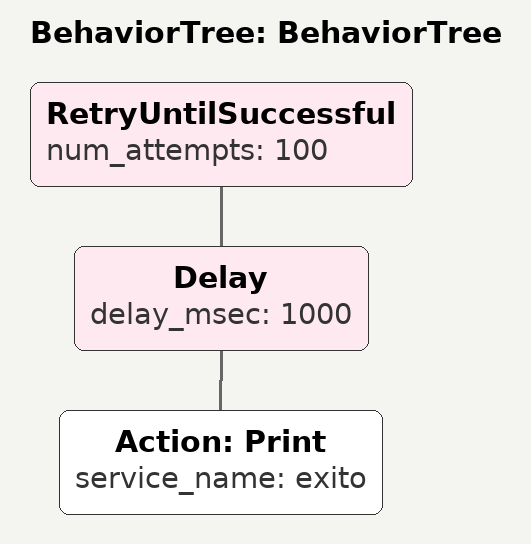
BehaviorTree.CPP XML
<?xml version="1.0"?>
<root main_tree_to_execute="BehaviorTree">
    <BehaviorTree ID="BehaviorTree">
        <RetryUntilSuccessful num_attempts="100">
            <Delay delay_msec="1000">
                <Action ID="Print" service_name="exito"/>
            </Delay>
        </RetryUntilSuccessful>
    </BehaviorTree>
</root>
